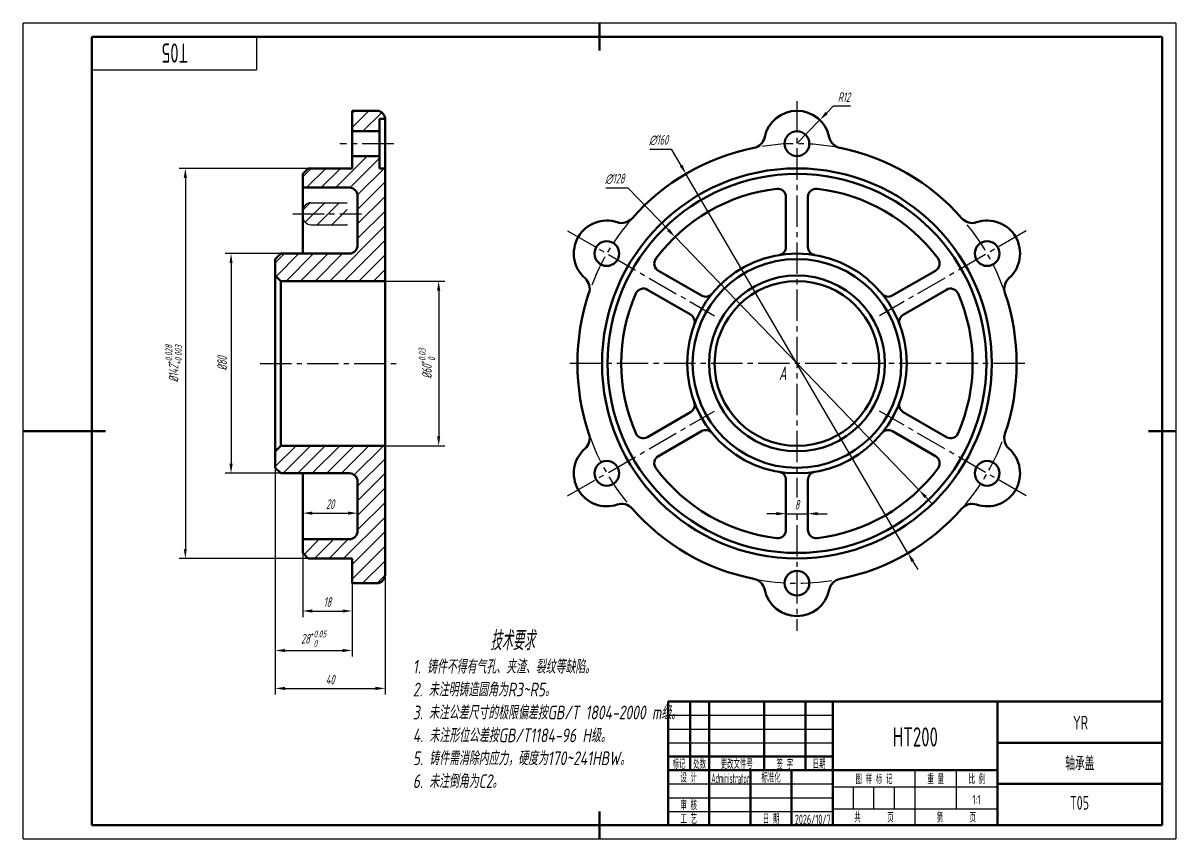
# Model space of a CAD drawing. Header units: millimetres. Extents: x 5 to 4696, y -479 to 299.
# Drawn here: x 2094.3 to 2514.3, y -140.1 to 156.9 of the extents above; entities that cross this region are included whole.
import ezdxf
from ezdxf.enums import TextEntityAlignment as Align

# ---------------------------------------------------------------- set-up
doc = ezdxf.new("R2010")
doc.units = ezdxf.units.MM
doc.header["$LTSCALE"] = 0.6
doc.header["$MEASUREMENT"] = 0
doc.linetypes.add('CENTER2', pattern=[28.575, 19.05, -3.175, 3.175, -3.175])
for name, color, linetype, lineweight in [('1轮廓实线层', 7, 'Continuous', 50), ('2细线层', 4, 'Continuous', 25), ('3中心线层', 1, 'CENTER2', 25), ('5剖面线层', 2, 'Continuous', 25), ('6文字层', 3, 'Continuous', 25), ('7标注层', 4, 'Continuous', 25)]:
    doc.layers.add(name, color=color, linetype=linetype, lineweight=lineweight)
doc.layers.add('图框层', color=7, linetype='Continuous')
doc.styles.add('PC_TEXTSTYLE', font='ISOCP.SHX', dxfattribs={"width": 0.707, "oblique": 13, "bigfont": 'GBCBIG.SHX'})
doc.styles.add('PC_TEXTSTYLE4', font='ISOCP.SHX', dxfattribs={"width": 0.707, "bigfont": 'GBCBIG.SHX'})
doc.dimstyles.new('GB_DIAMETER', dxfattribs={"dimtxt": 3.5, "dimasz": 3.5, "dimexe": 2.2, "dimexo": 0, "dimgap": 1.5, "dimtad": 1, "dimjust": 4, "dimdsep": 46, "dimtxsty": 'PC_TEXTSTYLE', "dimcen": 0, "dimclrd": 256, "dimclrt": 3, "dimadec": 0, "dimazin": 2, "dimtp": 0.1, "dimtm": 0.1, "dimtfac": 0.71, "dimtdec": 3, "dimtmove": 0, "dimatfit": 2, "dimfxl": 1, "dimtfill": 1, "dimarcsym": 0})
doc.dimstyles.new('GB_LINEAR', dxfattribs={"dimtxt": 3.5, "dimasz": 3.5, "dimexe": 2.2, "dimexo": 0, "dimgap": 1.5, "dimtad": 1, "dimdsep": 46, "dimtxsty": 'PC_TEXTSTYLE', "dimcen": 0, "dimclrd": 256, "dimclrt": 3, "dimadec": 0, "dimazin": 2, "dimtp": 0.1, "dimtm": 0.1, "dimtfac": 0.71, "dimtdec": 3, "dimtmove": 0, "dimatfit": 3, "dimfxl": 1, "dimtfill": 1, "dimarcsym": 0})
doc.dimstyles.new('GB_RADIAL', dxfattribs={"dimtxt": 3.5, "dimasz": 3.5, "dimexe": 2.2, "dimexo": 0, "dimgap": 1.5, "dimtad": 1, "dimjust": 4, "dimdsep": 46, "dimtxsty": 'PC_TEXTSTYLE', "dimcen": 0, "dimclrd": 256, "dimclrt": 3, "dimadec": 0, "dimazin": 2, "dimtp": 0.1, "dimtm": 0.1, "dimtfac": 0.71, "dimtdec": 3, "dimtmove": 0, "dimatfit": 2, "dimfxl": 1, "dimtfill": 1, "dimarcsym": 0})

# ---------------------------------------------------------------- blocks, each defined once
blk = doc.blocks.new('*U191')
at = {"layer": '1轮廓实线层'}
blk.add_circle((0, -3.75), 4.5, dxfattribs=at)
for centre, radius, start, end in [((0, -3.75), 12, 11.365, 168.635), ((-16.67, -0.4), 5, 281.3077, 348.635), ((16.67, -0.4), 5, 191.365, 258.6923)]:
    blk.add_arc(centre, radius, start, end, dxfattribs=at)
blk = doc.blocks.new('*U192')
at = {"layer": '1轮廓实线层', "color": 0, "linetype": 'ByBlock', "lineweight": -2, "transparency": 16777216}
blk.add_blockref('*U191', (2345.88, 116.78), dxfattribs=at)
for p, rotation in [((2273.35, 74.9), 59.99999999999999), ((2418.41, 74.9), 299.9999999999999), ((2273.35, -8.85), 120), ((2418.41, -8.85), 239.9999999999999), ((2345.88, -50.72), 180)]:
    blk.add_blockref('*U191', p, dxfattribs=dict(at, rotation=rotation))
blk = doc.blocks.new('*U193')
at = {"layer": '1轮廓实线层'}
for p, q in [((23.99, 16.66), (23.99, -1.51)), ((-22.49, -10.17), (-6.75, -19.26))]:
    blk.add_line(p, q, dxfattribs=at)
for centre, radius, start, end in [((27.99, -43.94), 64, 96.5894, 143.4106), ((20.99, 16.66), 3, 360, 96.5894), ((20.99, -1.51), 3, 279.3689, 360), ((-20.99, -7.58), 3, 143.4106, 240), ((-5.25, -16.66), 3, 240, 320.6311)]:
    blk.add_arc(centre, radius, start, end, dxfattribs=at)
blk = doc.blocks.new('*U194')
at = {"layer": '1轮廓实线层', "color": 0, "linetype": 'ByBlock', "lineweight": -2, "transparency": 16777216}
for p, rotation in [((2369.93, 79.24), 299.9999999999999), ((2397.92, 35.3), 239.9999999999999), ((2293.83, 30.76), 59.99999999999999), ((2321.82, -13.18), 120), ((2373.87, -10.91), 180)]:
    blk.add_blockref('*U193', p, dxfattribs=dict(at, rotation=rotation))
blk.add_blockref('*U193', (2317.89, 76.96), dxfattribs=at)
blk = doc.blocks.new('ZwmFrameMain_7_A3^_^无分区图框^_^landscape')
at = {"layer": '1轮廓实线层'}
for p, q in [((185, 292), (185, 282)), ((0, 0), (0, 287)), ((390, 287), (0, 287)), ((390, 287), (390, 0)), ((-25, 143.5), (5, 143.5)), ((395, 143.5), (385, 143.5)), ((185, -5), (185, 5)), ((0, 0), (390, 0))]:
    blk.add_line(p, q, dxfattribs=at)
at = {"layer": '2细线层'}
for p, q in [((-25, -5), (-25, 292)), ((395, 292), (-25, 292)), ((395, 292), (395, -5)), ((-25, -5), (395, -5))]:
    blk.add_line(p, q, dxfattribs=at)
blk = doc.blocks.new('ZwmFrameMain_7_标题栏1')
at = {"layer": '1轮廓实线层'}
for p, q in [((0, 45), (-180, 45)), ((-180, 0), (-180, 45)), ((-172, 20), (-172, 45)), ((-165, 20), (-165, 45)), ((-145, 20), (-145, 45)), ((-130, 20), (-130, 45)), ((-120, 0), (-120, 45)), ((0, 0), (0, 45)), ((-60, 30), (0, 30)), ((-180, 20), (-60, 20)), ((-165, 0), (-165, 20)), ((-150, 0), (-150, 20)), ((-135, 0), (-135, 20)), ((-60, 15), (0, 15)), ((-180, 0), (0, 0))]:
    blk.add_line(p, q, dxfattribs=at)
at = {"layer": '1轮廓实线层', "color": 7}
for p, q in [((-60, 0), (-60, 45)), ((-180, 25), (-120, 25))]:
    blk.add_line(p, q, dxfattribs=at)
at = {"layer": '2细线层'}
for p, q in [((-180, 40), (-120, 40)), ((-180, 35), (-120, 35)), ((-180, 30), (-120, 30)), ((-90, 0), (-90, 20)), ((-75, 6), (-75, 20)), ((-180, 15), (-120, 15)), ((-120, 14), (-60, 14)), ((-112.5, 6), (-112.5, 14)), ((-105, 6), (-105, 14)), ((-97.5, 6), (-97.5, 14)), ((-180, 10), (-120, 10)), ((-180, 5), (-120, 5)), ((-120, 6), (-60, 6))]:
    blk.add_line(p, q, dxfattribs=at)
at = {"layer": '6文字层', "style": 'PC_TEXTSTYLE', "width": 0.667}
for s, p in [('标记', (-176, 22.5)), ('处数', (-168.5, 22.5)), (' 更改文件号 ', (-155, 22.5)), (' 签 字 ', (-137.5, 22.5)), (' 日期 ', (-125, 22.5)), (' 设 计 ', (-172.5, 17.51)), (' 标准化 ', (-142.5, 17.51)), (' 图 样 标 记 ', (-105, 17)), (' 重 量 ', (-82.5, 17)), (' 比 例 ', (-67.5, 17)), (' 审 核 ', (-172.5, 7.5)), (' 工 艺 ', (-172.5, 2.5)), (' 日 期 ', (-142.5, 2.5)), ('共       页', (-105, 3)), ('第       页', (-75, 3))]:
    blk.add_text(s, height=3.5, dxfattribs=at).set_placement(p, align=Align.MIDDLE)
at = {"layer": '6文字层', "style": 'PC_TEXTSTYLE', "flags": 8}
for tag, height, width, p, p2 in [('企业名称', 5, 3.734996, (-54.29, 34.82), (-5.27, 34.82)), ('产品名称或材料标记', 7, 1.125891, (-113.46, 28.64), (-66.42, 28.64)), ('图样名称', 5, 3.772723, (-54.79, 19.98), (-5.27, 19.98)), ('标准化', 3.5, 1.756036, (-133.83, 15.37), (-120.75, 15.37)), ('审核', 3.5, 2.723972, (-163.99, 5.37), (-150.63, 5.37)), ('重量', 3.5, 2.448074, (-88.46, 7.54), (-76.55, 7.54)), ('比例', 3.5, 2.367734, (-73.35, 7.54), (-61.93, 7.54)), ('图样代号', 5, 3.78389, (-54.79, 5.63), (-5.52, 5.63)), ('工艺', 3.5, 2.851598, (-164.21, 0.37), (-150.89, 0.37)), ('共几页', 3.5, 0.953151, (-108.58, 1.48), (-101.56, 1.48)), ('日期', 3.5, 2.733185, (-133.83, 0.37), (-120.75, 0.37))]:
    blk.add_attdef(tag, text='', height=height, dxfattribs=dict(at, width=width)).set_placement(p, p2, align=Align.FIT)
at = {"layer": '6文字层', "style": 'PC_TEXTSTYLE', "width": 9.901758, "flags": 8}
blk.add_attdef('设计', text='', height=3.5, rotation=359.5768, dxfattribs=at).set_placement((-164.23, 15.37), (-150.37, 15.27), align=Align.FIT)
at = {"layer": '6文字层', "color": 3, "style": 'PC_TEXTSTYLE', "width": 0.96618, "flags": 8}
blk.add_attdef('第几页', text='', height=3.5, dxfattribs=at).set_placement((-78.29, 1.5), (-71.16, 1.5), align=Align.FIT)
at = {"layer": '6文字层', "color": 0, "style": 'PC_TEXTSTYLE', "width": 0.715273, "flags": 8}
blk.add_attdef('图纸张数', text='', height=3.5, dxfattribs=at).set_placement((-2.66, -3.87), (4.46, -3.87), align=Align.FIT)
blk = doc.blocks.new('ZwmFrameMain_7_图样代号')
at = {"layer": '2细线层', "linetype": 'Continuous'}
for p in [(60, 0), (0, -12)]:
    blk.add_line(p, (60, -12), dxfattribs=at)
at = {"layer": '6文字层', "style": 'PC_TEXTSTYLE', "width": 3.066155}
blk.add_attdef('图样代号', text='', height=7, rotation=180, dxfattribs=at).set_placement((58.24, -2.4), (2.35, -2.4), align=Align.FIT)
blk = doc.blocks.new('*D206')
at = {"layer": '7标注层', "color": 0, "lineweight": -2}
for p, q in [((2188.21, 73.03), (2167.9, 73.03)), ((2188.21, -6.97), (2167.9, -6.97))]:
    blk.add_line(p, q, dxfattribs=at)
at = {"layer": '7标注层', "lineweight": -2}
blk.add_line((2170.1, 69.53), (2170.1, -3.47), dxfattribs=at)
at = {"layer": '7标注层'}
for points in [[(2170.68, 69.53), (2169.52, 69.53), (2170.1, 73.03)], [(2169.52, -3.47), (2170.68, -3.47), (2170.1, -6.97)]]:
    blk.add_solid(points, dxfattribs=at)
at = {"layer": 'Defpoints', "color": 0}
for p in [(2188.21, 73.03), (2170.1, -6.97), (2188.21, -6.97)]:
    blk.add_point(p, dxfattribs=at)
at = {"layer": '7标注层', "color": 3, "insert": (2166.85, 33.03), "char_height": 3.5, "attachment_point": 5, "rotation": 90, "style": 'PC_TEXTSTYLE', "bg_fill": 3, "box_fill_scale": 1.25, "bg_fill_color": 257, "bg_fill_transparency": 0}
blk.add_mtext('{%%c80}', dxfattribs=at)
blk = doc.blocks.new('*D207')
at = {"layer": '7标注层', "color": 0, "lineweight": -2}
for p, q in [((2198.21, 104.03), (2151.25, 104.03)), ((2198.21, -37.97), (2151.25, -37.97))]:
    blk.add_line(p, q, dxfattribs=at)
at = {"layer": '7标注层', "lineweight": -2}
blk.add_line((2153.45, 100.53), (2153.45, -34.47), dxfattribs=at)
at = {"layer": '7标注层'}
for points in [[(2154.03, 100.53), (2152.87, 100.53), (2153.45, 104.03)], [(2152.87, -34.47), (2154.03, -34.47), (2153.45, -37.97)]]:
    blk.add_solid(points, dxfattribs=at)
at = {"layer": 'Defpoints', "color": 0}
for p in [(2198.21, 104.03), (2153.45, -37.97), (2198.21, -37.97)]:
    blk.add_point(p, dxfattribs=at)
at = {"layer": '7标注层', "color": 3, "insert": (2149.17, 33.03), "char_height": 3.5, "attachment_point": 5, "rotation": 90, "style": 'PC_TEXTSTYLE', "bg_fill": 3, "box_fill_scale": 1.25, "bg_fill_color": 257, "bg_fill_transparency": 0}
blk.add_mtext('{\\A1;{%%c142}{}{\\H0.71x;\\C2;\\S+0.028^ +0.003;}}', dxfattribs=at)
blk = doc.blocks.new('*D208')
at = {"layer": '7标注层', "color": 0, "lineweight": -2}
for p, q in [((2220.04, 63.03), (2247.94, 63.03)), ((2220.04, 3.03), (2247.94, 3.03))]:
    blk.add_line(p, q, dxfattribs=at)
at = {"layer": '7标注层', "lineweight": -2}
blk.add_line((2245.74, 59.53), (2245.74, 6.53), dxfattribs=at)
at = {"layer": '7标注层'}
for points in [[(2246.32, 59.53), (2245.16, 59.53), (2245.74, 63.03)], [(2245.16, 6.53), (2246.32, 6.53), (2245.74, 3.03)]]:
    blk.add_solid(points, dxfattribs=at)
at = {"layer": 'Defpoints', "color": 0}
for p in [(2220.04, 63.03), (2220.04, 3.03), (2245.74, 3.03)]:
    blk.add_point(p, dxfattribs=at)
at = {"layer": '7标注层', "color": 3, "insert": (2241.46, 33.03), "char_height": 3.5, "attachment_point": 5, "rotation": 90, "style": 'PC_TEXTSTYLE', "bg_fill": 3, "box_fill_scale": 1.25, "bg_fill_color": 257, "bg_fill_transparency": 0}
blk.add_mtext('{\\A1;{%%c60}{}{\\H0.71x;\\C2;\\A2;\\S+^ ;\\S0.03^ 0;}}', dxfattribs=at)
blk = doc.blocks.new('*D209')
at = {"layer": '7标注层', "color": 0, "lineweight": -2}
for p, q in [((2196.21, -21.47), (2196.21, -19.27)), ((2216.21, -21.47), (2216.21, -19.27))]:
    blk.add_line(p, q, dxfattribs=at)
at = {"layer": '7标注层', "lineweight": -2}
blk.add_line((2199.71, -21.47), (2212.71, -21.47), dxfattribs=at)
at = {"layer": '7标注层'}
for points in [[(2199.71, -20.89), (2199.71, -22.06), (2196.21, -21.47)], [(2212.71, -22.06), (2212.71, -20.89), (2216.21, -21.47)]]:
    blk.add_solid(points, dxfattribs=at)
at = {"layer": 'Defpoints', "color": 0}
for p in [(2196.21, -21.47), (2216.21, -21.47), (2216.21, -21.47)]:
    blk.add_point(p, dxfattribs=at)
at = {"layer": '7标注层', "color": 3, "insert": (2206.21, -18.22), "char_height": 3.5, "attachment_point": 5, "style": 'PC_TEXTSTYLE', "bg_fill": 3, "box_fill_scale": 1.25, "bg_fill_color": 257, "bg_fill_transparency": 0}
blk.add_mtext('20', dxfattribs=at)
blk = doc.blocks.new('*D210')
at = {"layer": '7标注层', "color": 0, "lineweight": -2}
for p, q in [((2186.21, -4.97), (2186.21, -87.48)), ((2226.21, -37.28), (2226.21, -87.48))]:
    blk.add_line(p, q, dxfattribs=at)
at = {"layer": '7标注层', "lineweight": -2}
blk.add_line((2189.71, -85.28), (2222.71, -85.28), dxfattribs=at)
at = {"layer": '7标注层'}
for points in [[(2189.71, -84.7), (2189.71, -85.86), (2186.21, -85.28)], [(2222.71, -85.86), (2222.71, -84.7), (2226.21, -85.28)]]:
    blk.add_solid(points, dxfattribs=at)
at = {"layer": 'Defpoints', "color": 0}
for p in [(2186.21, -4.97), (2226.21, -37.28), (2226.21, -85.28)]:
    blk.add_point(p, dxfattribs=at)
at = {"layer": '7标注层', "color": 3, "insert": (2206.21, -82.03), "char_height": 3.5, "attachment_point": 5, "style": 'PC_TEXTSTYLE', "bg_fill": 3, "box_fill_scale": 1.25, "bg_fill_color": 257, "bg_fill_transparency": 0}
blk.add_mtext('40', dxfattribs=at)
blk = doc.blocks.new('*D211')
at = {"layer": '7标注层', "color": 0, "lineweight": -2}
for p, q in [((2186.21, -4.97), (2186.21, -73.67)), ((2214.21, -46.97), (2214.21, -73.67))]:
    blk.add_line(p, q, dxfattribs=at)
at = {"layer": '7标注层', "lineweight": -2}
blk.add_line((2189.71, -71.47), (2210.71, -71.47), dxfattribs=at)
at = {"layer": '7标注层'}
for points in [[(2189.71, -70.89), (2189.71, -72.05), (2186.21, -71.47)], [(2210.71, -72.05), (2210.71, -70.89), (2214.21, -71.47)]]:
    blk.add_solid(points, dxfattribs=at)
at = {"layer": 'Defpoints', "color": 0}
for p in [(2186.21, -4.97), (2214.21, -46.97), (2214.21, -71.47)]:
    blk.add_point(p, dxfattribs=at)
at = {"layer": '7标注层', "color": 3, "insert": (2200.21, -67.19), "char_height": 3.5, "attachment_point": 5, "style": 'PC_TEXTSTYLE', "bg_fill": 3, "box_fill_scale": 1.25, "bg_fill_color": 257, "bg_fill_transparency": 0}
blk.add_mtext('{\\A1;{28}{}{\\H0.71x;\\C2;\\A2;\\S+^ ;\\S0.05^ 0;}}', dxfattribs=at)
blk = doc.blocks.new('*D212')
at = {"layer": '7标注层', "color": 0, "lineweight": -2}
for p, q in [((2196.21, -35.97), (2196.21, -59.3)), ((2214.21, -45.1), (2214.21, -59.3))]:
    blk.add_line(p, q, dxfattribs=at)
at = {"layer": '7标注层', "lineweight": -2}
blk.add_line((2199.71, -57.1), (2210.71, -57.1), dxfattribs=at)
at = {"layer": '7标注层'}
for points in [[(2199.71, -56.52), (2199.71, -57.68), (2196.21, -57.1)], [(2210.71, -57.68), (2210.71, -56.52), (2214.21, -57.1)]]:
    blk.add_solid(points, dxfattribs=at)
at = {"layer": 'Defpoints', "color": 0}
for p in [(2196.21, -35.97), (2214.21, -45.1), (2214.21, -57.1)]:
    blk.add_point(p, dxfattribs=at)
at = {"layer": '7标注层', "color": 3, "insert": (2205.21, -53.85), "char_height": 3.5, "attachment_point": 5, "style": 'PC_TEXTSTYLE', "bg_fill": 3, "box_fill_scale": 1.25, "bg_fill_color": 257, "bg_fill_transparency": 0}
blk.add_mtext('18', dxfattribs=at)
blk = doc.blocks.new('*D213')
at = {"layer": '7标注层', "lineweight": -2}
for p, q in [((2322.72, 111.06), (2330.56, 111.06)), ((2334.06, 105.08), (2330.56, 111.06)), ((2416.71, -36), (2335.83, 102.06)), ((2418.47, -39.02), (2420.24, -42.04))]:
    blk.add_line(p, q, dxfattribs=at)
at = {"layer": '7标注层'}
for points in [[(2333.56, 104.78), (2334.57, 105.37), (2335.83, 102.06)], [(2418.98, -38.73), (2417.97, -39.32), (2416.71, -36)]]:
    blk.add_solid(points, dxfattribs=at)
at = {"layer": 'Defpoints', "color": 0}
for p in [(2335.83, 102.06), (2416.71, -36)]:
    blk.add_point(p, dxfattribs=at)
at = {"layer": '7标注层', "color": 3, "insert": (2325.89, 114.31), "char_height": 3.5, "attachment_point": 5, "style": 'PC_TEXTSTYLE', "bg_fill": 3, "box_fill_scale": 1.25, "bg_fill_color": 257, "bg_fill_transparency": 0}
blk.add_mtext('∅160', dxfattribs=at)
blk = doc.blocks.new('*D214')
at = {"layer": '7标注层', "lineweight": -2}
for p, q in [((2306.68, 96.94), (2314.64, 96.94)), ((2329.41, 81.62), (2314.64, 96.94)), ((2420.69, -13.04), (2331.84, 79.1)), ((2423.12, -15.56), (2425.55, -18.08))]:
    blk.add_line(p, q, dxfattribs=at)
at = {"layer": '7标注层'}
for points in [[(2328.99, 81.21), (2329.83, 82.02), (2331.84, 79.1)], [(2423.54, -15.16), (2422.7, -15.97), (2420.69, -13.04)]]:
    blk.add_solid(points, dxfattribs=at)
at = {"layer": 'Defpoints', "color": 0}
for p in [(2331.84, 79.1), (2420.69, -13.04)]:
    blk.add_point(p, dxfattribs=at)
at = {"layer": '7标注层', "color": 3, "insert": (2309.91, 100.19), "char_height": 3.5, "attachment_point": 5, "style": 'PC_TEXTSTYLE', "bg_fill": 3, "box_fill_scale": 1.25, "bg_fill_color": 257, "bg_fill_transparency": 0}
blk.add_mtext('∅128', dxfattribs=at)
blk = doc.blocks.new('*D215')
at = {"layer": '7标注层', "lineweight": -2}
for p, q in [((2387.05, 124.17), (2389.48, 126.68)), ((2395.78, 126.68), (2389.48, 126.68)), ((2376.27, 113.03), (2384.61, 121.65))]:
    blk.add_line(p, q, dxfattribs=at)
at = {"layer": '7标注层'}
blk.add_solid([(2386.63, 124.57), (2387.47, 123.76), (2384.61, 121.65)], dxfattribs=at)
at = {"layer": 'Defpoints', "color": 0}
for p in [(2384.61, 121.65), (2376.27, 113.03)]:
    blk.add_point(p, dxfattribs=at)
at = {"layer": '7标注层', "color": 3, "insert": (2393.38, 129.93), "char_height": 3.5, "attachment_point": 5, "style": 'PC_TEXTSTYLE', "bg_fill": 3, "box_fill_scale": 1.25, "bg_fill_color": 257, "bg_fill_transparency": 0}
blk.add_mtext('R12', dxfattribs=at)
blk = doc.blocks.new('*D216')
at = {"layer": '7标注层', "color": 0, "lineweight": -2}
for p, q in [((2372.27, -18.48), (2372.27, -23.87)), ((2380.27, -18.48), (2380.27, -23.87))]:
    blk.add_line(p, q, dxfattribs=at)
at = {"layer": '7标注层', "lineweight": -2}
for p, q in [((2368.77, -21.67), (2365.27, -21.67)), ((2372.27, -21.67), (2380.27, -21.67)), ((2383.77, -21.67), (2387.27, -21.67))]:
    blk.add_line(p, q, dxfattribs=at)
at = {"layer": '7标注层'}
for points in [[(2368.77, -22.25), (2368.77, -21.09), (2372.27, -21.67)], [(2383.77, -21.09), (2383.77, -22.25), (2380.27, -21.67)]]:
    blk.add_solid(points, dxfattribs=at)
at = {"layer": '7标注层', "color": 3, "insert": (2376.27, -18.42), "char_height": 3.5, "attachment_point": 5, "style": 'PC_TEXTSTYLE', "bg_fill": 3, "box_fill_scale": 1.25, "bg_fill_color": 257, "bg_fill_transparency": 0}
blk.add_mtext('8', dxfattribs=at)
at = {"layer": 'Defpoints', "color": 0}
for p in [(2372.27, -18.48), (2380.27, -18.48), (2380.27, -21.67)]:
    blk.add_point(p, dxfattribs=at)

msp = doc.modelspace()

# ---------------------------------------------------------------- hatches: boundary and pattern name
at = {"layer": '5剖面线层'}
h = msp.add_hatch(dxfattribs=at)
h.set_pattern_fill('ANSI31', color=256, scale=30)
h.set_pattern_definition([(45, (2186.2097, -46.9723), (-2.65165, 2.65165), [])])
h.paths.add_polyline_path([(2186.21, -4.972), (2186.21, 1.028), (2188.21, 3.028), (2226.21, 3.028), (2226.21, -43.972, -0.4142136), (2223.21, -46.972), (2214.21, -46.972), (2214.21, -37.972), (2198.21, -37.972), (2196.21, -35.972), (2196.21, -30.972), (2213.21, -30.972, 0.4142136), (2216.21, -27.972), (2216.21, -9.972, 0.4142136), (2213.21, -6.972), (2188.21, -6.972)])
h.paths.add_polyline_path([(2186.21, 65.028), (2186.21, 71.028), (2188.21, 73.028), (2213.21, 73.028, 0.4142136), (2216.21, 76.028), (2216.21, 94.028, 0.4142136), (2213.21, 97.028), (2196.21, 97.028), (2196.21, 102.028), (2198.21, 104.028), (2214.21, 104.028), (2214.21, 108.528), (2224.21, 108.528), (2224.21, 104.028), (2226.21, 104.028), (2226.21, 63.028), (2188.21, 63.028)])
h.paths.add_polyline_path([(2214.21, 117.528), (2224.21, 117.528), (2224.21, 122.028), (2226.21, 122.028, 0.4142136), (2223.21, 125.028), (2214.21, 125.028)])

# ---------------------------------------------------------------- linework, layer by layer
at = {"layer": '1轮廓实线层'}
for p, q in [((2214.21, 125.028), (2214.21, 104.028)), ((2223.21, 125.028), (2214.21, 125.028)), ((2226.21, 122.028), (2224.21, 122.028)), ((2224.21, 104.028), (2224.21, 122.028)), ((2226.21, 33.028), (2226.21, 122.028)), ((2224.21, 117.528), (2214.21, 117.528)), ((2224.21, 108.528), (2214.21, 108.528)), ((2198.21, 104.028), (2196.21, 102.028)), ((2198.21, 104.028), (2214.21, 104.028)), ((2226.21, 104.028), (2224.21, 104.028)), ((2196.21, 97.028), (2213.21, 97.028)), ((2216.21, 94.028), (2216.21, 76.028)), ((2196.21, 88.528), (2196.21, 86.528)), ((2186.21, 71.028), (2188.21, 73.028)), ((2188.21, 73.028), (2213.21, 73.028)), ((2186.21, -4.972), (2186.21, 71.028)), ((2188.21, 63.028), (2186.21, 65.028)), ((2188.21, 63.028), (2226.21, 63.028)), ((2188.21, 3.028), (2188.21, 63.028)), ((2226.21, 33.028), (2226.21, -43.972)), ((2188.21, 3.028), (2186.21, 1.028)), ((2188.21, 3.028), (2226.21, 3.028)), ((2188.21, -6.972), (2186.21, -4.972)), ((2188.21, -6.972), (2213.21, -6.972)), ((2196.21, -35.972), (2196.21, -6.972)), ((2216.21, -27.972), (2216.21, -9.972)), ((2196.21, -30.972), (2213.21, -30.972)), ((2198.21, -37.972), (2196.21, -35.972)), ((2198.21, -37.972), (2214.21, -37.972)), ((2214.21, -46.972), (2214.21, -37.972)), ((2223.21, -46.972), (2214.21, -46.972))]:
    msp.add_line(p, q, dxfattribs=at)
for radius in [71, 69, 40, 38, 32, 30]:
    msp.add_circle((2376.269, 33.028), radius, dxfattribs=at)
for centre, radius, start, end in [((2223.21, 122.028), 3, 0, 90), ((2376.269, 33.028), 80, 101.30772, 138.69228), ((2376.269, 33.028), 80, 41.30772, 78.69228), ((2213.21, 94.028), 3, 0, 90), ((2213.21, 76.028), 3, 270, 0), ((2376.269, 33.028), 80, 161.30772, 198.69228), ((2376.269, 33.028), 80, 341.30772, 18.69228), ((2213.21, -9.972), 3, 0, 90), ((2376.269, 33.028), 80, 221.30772, 258.69228), ((2376.269, 33.028), 80, 281.30772, 318.69228), ((2213.21, -27.972), 3, 270, 0), ((2223.21, -43.972), 3, 270, 0)]:
    msp.add_arc(centre, radius, start, end, dxfattribs=at)
at = {"layer": '3中心线层'}
for p, q in [((2376.269, 128.485), (2376.269, -64.308)), ((2229.349, 113.028), (2209.744, 113.028)), ((2292.713, 81.269), (2346.204, 50.386)), ((2459.825, 81.269), (2406.334, 50.386)), ((2180.68, 33.028), (2231.801, 33.028)), ((2459.269, 33.028), (2293.269, 33.028)), ((2292.713, -15.214), (2346.204, 15.67)), ((2459.825, -15.214), (2406.334, 15.67))]:
    msp.add_line(p, q, dxfattribs=at)
for start, end in [(78.69228, 101.30772), (138.69228, 161.30772), (18.69228, 41.30772), (198.69228, 221.30772), (318.69228, 341.30772), (258.69228, 281.30772)]:
    msp.add_arc((2376.269, 33.028), 80, start, end, dxfattribs=at)

# ---------------------------------------------------------------- block references
at = {"layer": '1轮廓实线层'}
for name in ['*U192', '*U194']:
    msp.add_blockref(name, (30.391, 0), dxfattribs=at)
at = {"layer": '图框层'}
msp.add_blockref('ZwmFrameMain_7_A3^_^无分区图框^_^landscape', (2119.329, -135.071), dxfattribs=at)
ref = msp.add_blockref('ZwmFrameMain_7_图样代号', (2119.329, 151.929), dxfattribs=at)
ref.add_attrib('图样代号', 'T05', dxfattribs={"layer": '6文字层', "height": 7, "rotation": 180, "style": 'PC_TEXTSTYLE', "width": 0.707}).set_placement((2149.622, 149.526), align=Align.CENTER)
ref = msp.add_blockref('ZwmFrameMain_7_标题栏1', (2509.329, -135.071), dxfattribs=at)
ref.add_attrib('比例', '1:1', dxfattribs={"layer": '6文字层', "height": 3.5, "style": 'PC_TEXTSTYLE', "width": 0.707}).set_placement((2441.688, -127.528), align=Align.CENTER)
ref.add_attrib('图样代号', 'T05', dxfattribs={"layer": '6文字层', "height": 5, "style": 'PC_TEXTSTYLE', "width": 0.707}).set_placement((2479.179, -129.44), align=Align.CENTER)
ref.add_attrib('企业名称', 'YR', dxfattribs={"layer": '6文字层', "height": 5, "style": 'PC_TEXTSTYLE', "width": 0.707}).set_placement((2479.55, -100.251), align=Align.CENTER)
ref.add_attrib('图样名称', '轴承盖', dxfattribs={"layer": '6文字层', "height": 5, "style": 'PC_TEXTSTYLE', "width": 0.707}).set_placement((2479.303, -115.093), align=Align.CENTER)
ref.add_attrib('日期', '2026/10/7', dxfattribs={"layer": '6文字层', "height": 3.5, "style": 'PC_TEXTSTYLE', "width": 0.628241}).set_placement((2375.494, -134.699), (2388.578, -134.699), align=Align.FIT)
ref.add_attrib('设计', 'Administrator', dxfattribs={"layer": '6文字层', "height": 3.5, "rotation": 359.57685, "style": 'PC_TEXTSTYLE', "width": 0.485827}).set_placement((2345.101, -119.699), (2358.963, -119.801), align=Align.FIT)
ref.add_attrib('产品名称或材料标记', 'HT200', dxfattribs={"layer": '6文字层', "height": 7, "style": 'PC_TEXTSTYLE', "width": 0.707}).set_placement((2419.387, -106.435), align=Align.CENTER)

# ---------------------------------------------------------------- texts
at = {"layer": '6文字层', "style": 'PC_TEXTSTYLE4', "oblique": 10, "width": 0.667}
msp.add_text('A', height=5, dxfattribs=at).set_placement((2369.745, 26.949))
at = {"layer": '6文字层', "style": 'PC_TEXTSTYLE4', "oblique": 10, "width": 0.8}
msp.add_text('技术要求', height=7, dxfattribs=at).set_placement((2264.616, -64.372), align=Align.TOP_LEFT)
at = {"layer": '6文字层', "insert": (2236.329, -74.872), "char_height": 5, "width": 100.46857, "attachment_point": 1, "style": 'PC_TEXTSTYLE4'}
msp.add_mtext('\\pi-5.21,l5.21,t5,7115;{\\W0.8;\\Q10;1. 铸件不得有气孔、夹渣、裂纹等缺陷。\\P2. 未注明铸造圆角为R3~R5。\\P3. 未注公差尺寸的极限偏差按GB/T 1804-2000 m级。\\P4. 未注形位公差按GB/T1184-96 H级。\\P5. 铸件需消除内应力，硬度为170~241HBW。\\P6. 未注倒角为C2。}', dxfattribs=at)

# ---------------------------------------------------------------- next in the draw order: dimensions: what is measured, and where the dimension line sits
at = {"layer": '7标注层'}
dim = msp.add_diameter_dim_2p(p1=(2416.706, -36), p2=(2335.832, 102.056), dimstyle='GB_DIAMETER', override={"dimtoh": 1, "dimatfit": 0, "dimtvp": 0.1}, dxfattribs=at)
dim.commit()
dim.dimension.update_dxf_attribs({"geometry": '*D213', "text_midpoint": (2325.892, 111.056), "dimtype": 163})
for base, p1, p2, text, override, picture, middle in [((2170.099, -6.972), (2188.21, 73.028), (2188.21, -6.972), '{%%c<>}', {"dimpost": '<>', "dimtvp": 0.1}, '*D206', (2166.849, 33.028)), ((2245.74, 3.028), (2220.044, 63.028), (2220.044, 3.028), '{\\A1;{%%c<>}{}{\\H0.71x;\\C2;\\A2;\\S+^ ;\\S0.03^ 0;}}', {"dimpost": '<>', "dimtol": 0, "dimlim": 0, "dimtp": 0.03, "dimtm": 0, "dimtvp": 0.1}, '*D208', (2241.464, 33.028))]:
    dim = msp.add_linear_dim(base=base, p1=p1, p2=p2, angle=90, text=text, dimstyle='GB_LINEAR', override=override, dxfattribs=at)
    dim.commit()
    dim.dimension.update_dxf_attribs({"geometry": picture, "text_midpoint": middle})

# ---------------------------------------------------------------- next in the draw order: dimensions: what is measured, and where the dimension line sits
dim = msp.add_radius_dim(center=(2376.269, 113.028), mpoint=(2384.614, 121.651), dimstyle='GB_RADIAL', override={"dimtoh": 1, "dimatfit": 0, "dimtvp": 0.1}, dxfattribs=at)
dim.commit()
dim.dimension.update_dxf_attribs({"geometry": '*D215', "text_midpoint": (2393.381, 126.682), "dimtype": 164})
dim = msp.add_linear_dim(base=(2153.451, -37.972), p1=(2198.21, 104.028), p2=(2198.21, -37.972), angle=90, text='{\\A1;{%%c<>}{}{\\H0.71x;\\C2;\\S+0.028^ +0.003;}}', dimstyle='GB_LINEAR', override={"dimpost": '<>', "dimtol": 0, "dimlim": 0, "dimtp": 0.028, "dimtm": -0.003, "dimtvp": 0.1}, dxfattribs=at)
dim.commit()
dim.dimension.update_dxf_attribs({"geometry": '*D207', "text_midpoint": (2149.175, 33.028)})
dim = msp.add_diameter_dim_2p(p1=(2420.695, -13.041), p2=(2331.843, 79.097), dimstyle='GB_DIAMETER', override={"dimtoh": 1, "dimatfit": 0, "dimtvp": 0.1}, dxfattribs=at)
dim.commit()
dim.dimension.update_dxf_attribs({"geometry": '*D214', "text_midpoint": (2309.909, 96.941), "dimtype": 163})

# ---------------------------------------------------------------- next in the draw order: hatches: boundary and pattern name
at = {"layer": '5剖面线层'}
h = msp.add_hatch(dxfattribs=at)
h.set_pattern_fill('ANSI31', color=256, scale=30)
h.set_pattern_definition([(45, (2196.2097, 83.5277), (-2.65165, 2.65165), [])])
h.paths.add_polyline_path([(2196.21, 86.528, 0.4142136), (2199.21, 83.528), (2212.353, 83.528), (2212.353, 87.528), (2196.21, 87.528)])
h.paths.add_polyline_path([(2196.21, 87.528), (2212.353, 87.528), (2212.353, 91.528), (2199.21, 91.528, 0.4142136), (2196.21, 88.528)])

# ---------------------------------------------------------------- next in the draw order: linework, layer by layer
at = {"layer": '1轮廓实线层'}
msp.add_line((2196.21, 102.028), (2196.21, 73.028), dxfattribs=at)
at = {"layer": '2细线层'}
for p, q in [((2199.21, 91.528), (2212.353, 91.528)), ((2199.21, 83.528), (2212.353, 83.528))]:
    msp.add_line(p, q, dxfattribs=at)
for centre, start, end in [((2199.21, 88.528), 90, 180), ((2199.21, 86.528), 180, 270)]:
    msp.add_arc(centre, 3, start, end, dxfattribs=at)
at = {"layer": '3中心线层'}
msp.add_line((2192.561, 87.528), (2217.614, 87.528), dxfattribs=at)

# ---------------------------------------------------------------- next in the draw order: dimensions: what is measured, and where the dimension line sits
at = {"layer": '7标注层'}
for base, p1, p2, picture, middle in [((2216.21, -21.472), (2196.21, -21.472), (2216.21, -21.472), '*D209', (2206.21, -18.222)), ((2380.269, -21.671), (2372.269, -18.484), (2380.269, -18.484), '*D216', (2376.269, -18.421))]:
    dim = msp.add_linear_dim(base=base, p1=p1, p2=p2, dimstyle='GB_LINEAR', override={"dimpost": '', "dimtvp": 0.1}, dxfattribs=at)
    dim.commit()
    dim.dimension.update_dxf_attribs({"geometry": picture, "text_midpoint": middle})

# ---------------------------------------------------------------- next in the draw order: dimensions: what is measured, and where the dimension line sits
dim = msp.add_linear_dim(base=(2226.21, -85.28), p1=(2186.21, -4.972), p2=(2226.21, -37.282), angle=180, dimstyle='GB_LINEAR', override={"dimpost": '', "dimtvp": 0.1}, dxfattribs=at)
dim.commit()
dim.dimension.update_dxf_attribs({"geometry": '*D210', "text_midpoint": (2206.21, -82.03)})

# ---------------------------------------------------------------- next in the draw order: dimensions: what is measured, and where the dimension line sits
dim = msp.add_linear_dim(base=(2214.21, -71.47), p1=(2186.21, -4.972), p2=(2214.21, -46.972), angle=180, text='{\\A1;{<>}{}{\\H0.71x;\\C2;\\A2;\\S+^ ;\\S0.05^ 0;}}', dimstyle='GB_LINEAR', override={"dimpost": '', "dimtol": 0, "dimlim": 0, "dimtp": 0.05, "dimtm": 0, "dimtvp": 0.1}, dxfattribs=at)
dim.commit()
dim.dimension.update_dxf_attribs({"geometry": '*D211', "text_midpoint": (2200.21, -67.194)})

# ---------------------------------------------------------------- next in the draw order: dimensions: what is measured, and where the dimension line sits
dim = msp.add_linear_dim(base=(2214.21, -57.1), p1=(2196.21, -35.972), p2=(2214.21, -45.1), angle=180, dimstyle='GB_LINEAR', override={"dimpost": '', "dimtvp": 0.1}, dxfattribs=at)
dim.commit()
dim.dimension.update_dxf_attribs({"geometry": '*D212', "text_midpoint": (2205.21, -53.85)})

doc.saveas('drawing.dxf')
